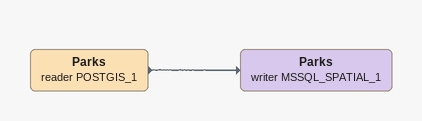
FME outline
Parks (reader POSTGIS_1)
    -> Parks (writer MSSQL_SPATIAL_1)
Parks (writer MSSQL_SPATIAL_1)
